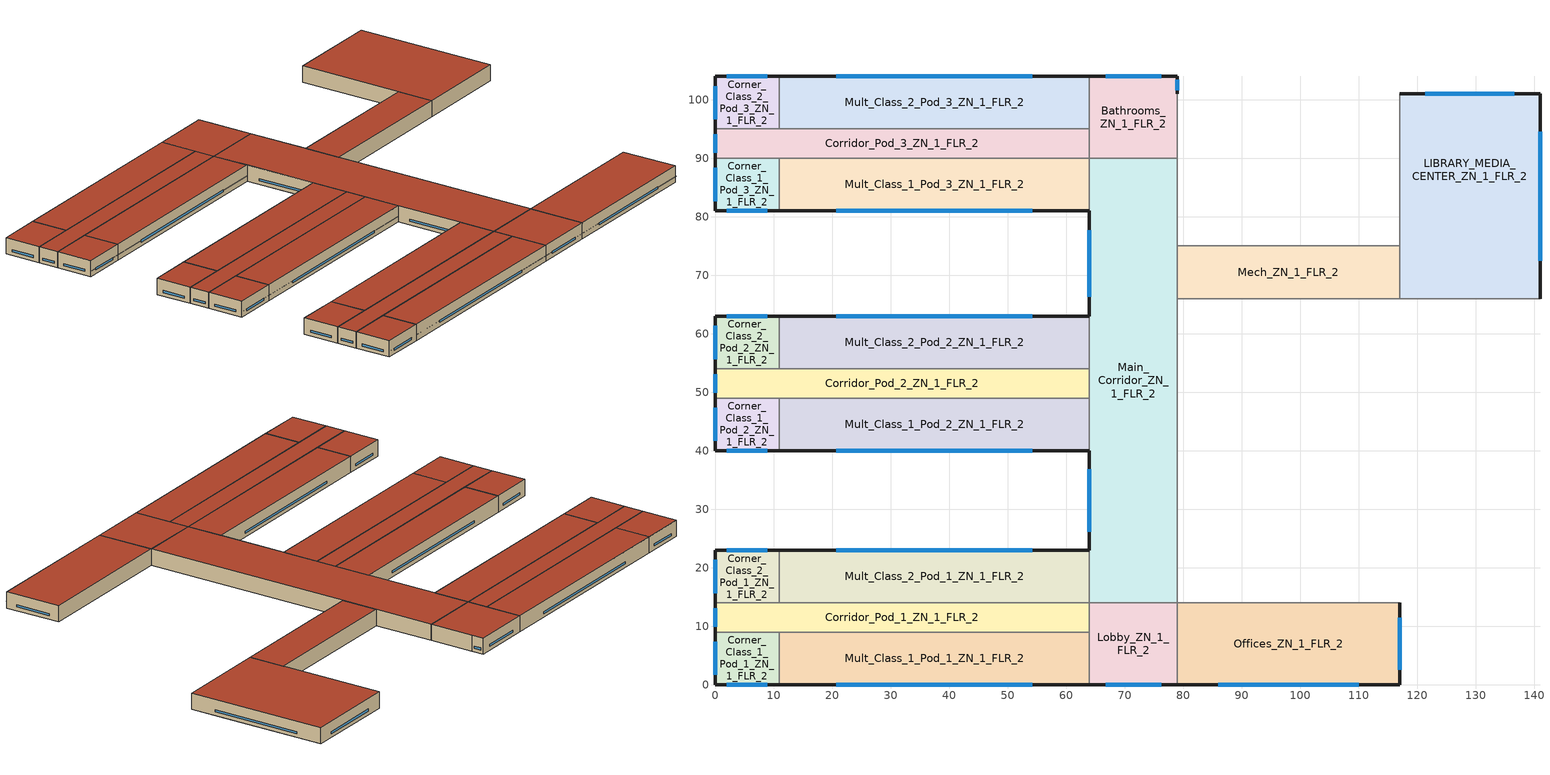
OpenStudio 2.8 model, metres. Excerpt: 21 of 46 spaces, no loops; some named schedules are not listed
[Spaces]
Bathrooms_ZN_1_FLR_2
 floor to Bathrooms_ZN_1_FLR_1: 79,104 79,90 64,90 64,104 z4
 wall outside (BTAP-Ext-Wall-Mass:U-0.183-:{ "cond"=>0.06} adj ext wall insulation): 79,101 79,104 64,104 z4:8
 wall to Auditorium_ZN_1_FLR_1: 79,90 79,101 z4:8
 wall to Mult_Class_2_Pod_3_ZN_1_FLR_2: 64,104 64,95 z4:8
 wall to Corridor_Pod_3_ZN_1_FLR_2: 64,95 64,90 z4:8
 wall to Main_Corridor_ZN_1_FLR_2: 64,90 79,90 z4:8
 window (BTAP-Ext-DaylightDiffuser:U=0.140 SHGC=0.600-:{ "cond"=>0.7}): 79,101.57 79,103.43 z4.91:5.43; 76.23,104 66.77,104 z4.91:5.42
 roof outside (BTAP-Ext-Roof-Metal:U-0.12099999999999998-:{ "cond"=>0.057} adj roof insulation): 79,90 79,104 64,104 64,90 z8
Corner_Class_2_Pod_3_ZN_1_FLR_2
 floor to Corner_Class_2_Pod_3_ZN_1_FLR_1: 11,104 11,95 0,95 0,104 z4
 wall outside (BTAP-Ext-Wall-Mass:U-0.183-:{ "cond"=>0.06} adj ext wall insulation): 11,104 0,104 0,95 z4:8
 wall to Corridor_Pod_3_ZN_1_FLR_2: 0,95 11,95 z4:8
 wall to Mult_Class_2_Pod_3_ZN_1_FLR_2: 11,95 11,104 z4:8
 window (BTAP-Ext-DaylightDiffuser:U=0.140 SHGC=0.600-:{ "cond"=>0.7}): 8.96,104 2.04,104 / 0,102.33 0,96.67 z4.91:5.42
 roof outside (BTAP-Ext-Roof-Metal:U-0.12099999999999998-:{ "cond"=>0.057} adj roof insulation): 11,95 11,104 0,104 0,95 z8
Corridor_Pod_1_ZN_1_FLR_2
 floor to Corridor_Pod_1_ZN_1_FLR_1: 64,14 64,9 0,9 0,14 z4
 wall outside (BTAP-Ext-Wall-Mass:U-0.183-:{ "cond"=>0.06} adj ext wall insulation): 0,14 0,9 z4:8
 wall to Corner_Class_1_Pod_1_ZN_1_FLR_2: 0,9 11,9 z4:8
 wall to Mult_Class_1_Pod_1_ZN_1_FLR_2: 11,9 64,9 z4:8
 wall to Corner_Class_2_Pod_1_ZN_1_FLR_2: 11,14 0,14 z4:8
 wall to Lobby_ZN_1_FLR_2: 64,9 64,14 z4:8
 wall to Mult_Class_2_Pod_1_ZN_1_FLR_2: 64,14 11,14 z4:8
 window (BTAP-Ext-DaylightDiffuser:U=0.140 SHGC=0.600-:{ "cond"=>0.7}): 0,13.07 0,9.93 z4.91:5.42
 roof outside (BTAP-Ext-Roof-Metal:U-0.12099999999999998-:{ "cond"=>0.057} adj roof insulation): 64,9 64,14 0,14 0,9 z8
Corner_Class_1_Pod_3_ZN_1_FLR_2
 floor to Corner_Class_1_Pod_3_ZN_1_FLR_1: 11,90 11,81 0,81 0,90 z4
 wall outside (BTAP-Ext-Wall-Mass:U-0.183-:{ "cond"=>0.06} adj ext wall insulation): 0,90 0,81 11,81 z4:8
 wall to Mult_Class_1_Pod_3_ZN_1_FLR_2: 11,81 11,90 z4:8
 wall to Corridor_Pod_3_ZN_1_FLR_2: 11,90 0,90 z4:8
 window (BTAP-Ext-DaylightDiffuser:U=0.140 SHGC=0.600-:{ "cond"=>0.7}): 2.04,81 8.96,81 / 0,88.33 0,82.67 z4.91:5.42
 roof outside (BTAP-Ext-Roof-Metal:U-0.12099999999999998-:{ "cond"=>0.057} adj roof insulation): 11,81 11,90 0,90 0,81 z8
Corner_Class_2_Pod_1_ZN_1_FLR_2
 floor to Corner_Class_2_Pod_1_ZN_1_FLR_1: 11,23 11,14 0,14 0,23 z4
 wall outside (BTAP-Ext-Wall-Mass:U-0.183-:{ "cond"=>0.06} adj ext wall insulation): 11,23 0,23 0,14 z4:8
 wall to Mult_Class_2_Pod_1_ZN_1_FLR_2: 11,14 11,23 z4:8
 window (BTAP-Ext-DaylightDiffuser:U=0.140 SHGC=0.600-:{ "cond"=>0.7}): 8.96,23 2.04,23 / 0,21.33 0,15.67 z4.91:5.42
 roof outside (BTAP-Ext-Roof-Metal:U-0.12099999999999998-:{ "cond"=>0.057} adj roof insulation): 11,14 11,23 0,23 0,14 z8
Offices_ZN_1_FLR_2
 floor to Offices_ZN_1_FLR_1: 117,14 117,0 79,0 79,14 z4
 wall outside (BTAP-Ext-Wall-Mass:U-0.183-:{ "cond"=>0.06} adj ext wall insulation): 79,0 117,0 117,14 z4:8
 wall to Lobby_ZN_1_FLR_2: 79,14 79,0 z4:8
 wall to Gym_ZN_1_FLR_1: 117,14 79,14 z4:8
 window (BTAP-Ext-DaylightDiffuser:U=0.140 SHGC=0.600-:{ "cond"=>0.7}): 86,0 110,0 / 117,2.59 117,11.41 z4.91:5.42
 roof outside (BTAP-Ext-Roof-Metal:U-0.12099999999999998-:{ "cond"=>0.057} adj roof insulation): 117,0 117,14 79,14 79,0 z8
Mult_Class_2_Pod_2_ZN_1_FLR_2
 floor to Mult_Class_2_Pod_2_ZN_1_FLR_1: 64,63 64,54 11,54 11,63 z4
 wall outside (BTAP-Ext-Wall-Mass:U-0.183-:{ "cond"=>0.06} adj ext wall insulation): 64,63 11,63 z4:8
 wall to Corridor_Pod_2_ZN_1_FLR_2: 11,54 64,54 z4:8
 wall to Main_Corridor_ZN_1_FLR_2: 64,54 64,63 z4:8
 wall to Corner_Class_2_Pod_2_ZN_1_FLR_2: 11,63 11,54 z4:8
 window (BTAP-Ext-DaylightDiffuser:U=0.140 SHGC=0.600-:{ "cond"=>0.7}): 54.24,63 20.76,63 z4.91:5.42
 roof outside (BTAP-Ext-Roof-Metal:U-0.12099999999999998-:{ "cond"=>0.057} adj roof insulation): 64,54 64,63 11,63 11,54 z8
Mech_ZN_1_FLR_2
 floor to Mech_ZN_1_FLR_1: 117,75 117,66 79,66 79,75 z4
 wall to Gym_ZN_1_FLR_1: 79,66 117,66 z4:8
 wall to Main_Corridor_ZN_1_FLR_2: 79,75 79,66 z4:8
 wall to Auditorium_ZN_1_FLR_1: 117,75 79,75 z4:8
 wall to LIBRARY_MEDIA_CENTER_ZN_1_FLR_2: 117,66 117,75 z4:8
 roof outside (BTAP-Ext-Roof-Metal:U-0.12099999999999998-:{ "cond"=>0.057} adj roof insulation): 117,66 117,75 79,75 79,66 z8
Corner_Class_1_Pod_1_ZN_1_FLR_2
 floor to Corner_Class_1_Pod_1_ZN_1_FLR_1: 11,9 11,0 0,0 0,9 z4
 wall outside (BTAP-Ext-Wall-Mass:U-0.183-:{ "cond"=>0.06} adj ext wall insulation): 0,9 0,0 11,0 z4:8
 wall to Mult_Class_1_Pod_1_ZN_1_FLR_2: 11,0 11,9 z4:8
 window (BTAP-Ext-DaylightDiffuser:U=0.140 SHGC=0.600-:{ "cond"=>0.7}): 2.04,0 8.96,0 / 0,7.33 0,1.67 z4.91:5.42
 roof outside (BTAP-Ext-Roof-Metal:U-0.12099999999999998-:{ "cond"=>0.057} adj roof insulation): 11,0 11,9 0,9 0,0 z8
LIBRARY_MEDIA_CENTER_ZN_1_FLR_2
 floor to Kitchen_ZN_1_FLR_1: 141,75 141,66 117,66 117,75 z4
 floor to Cafeteria_ZN_1_FLR_1: 141,101 141,75 117,75 117,101 z4
 wall outside (BTAP-Ext-Wall-Mass:U-0.183-:{ "cond"=>0.06} adj ext wall insulation): 141,66 141,101 117,101 z4:8
 wall to Auditorium_ZN_1_FLR_1: 117,101 117,75 z4:8
 wall to Aux_Gym_ZN_1_FLR_1: 117,66 141,66 z4:8
 window (BTAP-Ext-DaylightDiffuser:U=0.140 SHGC=0.600-:{ "cond"=>0.7}): 141,72.45 141,94.55 / 136.57,101 121.43,101 z4.91:5.42
 roof outside (BTAP-Ext-Roof-Metal:U-0.12099999999999998-:{ "cond"=>0.057} adj roof insulation): 141,66 141,101 117,101 117,66 z8
Corridor_Pod_3_ZN_1_FLR_2
 floor to Corridor_Pod_3_ZN_1_FLR_1: 64,95 64,90 0,90 0,95 z4
 wall outside (BTAP-Ext-Wall-Mass:U-0.183-:{ "cond"=>0.06} adj ext wall insulation): 0,95 0,90 z4:8
 wall to Mult_Class_2_Pod_3_ZN_1_FLR_2: 64,95 11,95 z4:8
 wall to Mult_Class_1_Pod_3_ZN_1_FLR_2: 11,90 64,90 z4:8
 window (BTAP-Ext-DaylightDiffuser:U=0.140 SHGC=0.600-:{ "cond"=>0.7}): 0,94.07 0,90.93 z4.91:5.42
 roof outside (BTAP-Ext-Roof-Metal:U-0.12099999999999998-:{ "cond"=>0.057} adj roof insulation): 64,90 64,95 0,95 0,90 z8
Corner_Class_1_Pod_2_ZN_1_FLR_2
 floor to Corner_Class_1_Pod_2_ZN_1_FLR_1: 11,49 11,40 0,40 0,49 z4
 wall outside (BTAP-Ext-Wall-Mass:U-0.183-:{ "cond"=>0.06} adj ext wall insulation): 0,49 0,40 11,40 z4:8
 wall to Corridor_Pod_2_ZN_1_FLR_2: 11,49 0,49 z4:8
 wall to Mult_Class_1_Pod_2_ZN_1_FLR_2: 11,40 11,49 z4:8
 window (BTAP-Ext-DaylightDiffuser:U=0.140 SHGC=0.600-:{ "cond"=>0.7}): 2.04,40 8.96,40 / 0,47.33 0,41.67 z4.91:5.42
 roof outside (BTAP-Ext-Roof-Metal:U-0.12099999999999998-:{ "cond"=>0.057} adj roof insulation): 11,40 11,49 0,49 0,40 z8
Corridor_Pod_2_ZN_1_FLR_2
 floor to Corridor_Pod_2_ZN_1_FLR_1: 64,54 64,49 0,49 0,54 z4
 wall outside (BTAP-Ext-Wall-Mass:U-0.183-:{ "cond"=>0.06} adj ext wall insulation): 0,54 0,49 z4:8
 wall to Mult_Class_1_Pod_2_ZN_1_FLR_2: 11,49 64,49 z4:8
 wall to Main_Corridor_ZN_1_FLR_2: 64,49 64,54 z4:8
 wall to Corner_Class_2_Pod_2_ZN_1_FLR_2: 11,54 0,54 z4:8
 window (BTAP-Ext-DaylightDiffuser:U=0.140 SHGC=0.600-:{ "cond"=>0.7}): 0,53.07 0,49.93 z4.91:5.42
 roof outside (BTAP-Ext-Roof-Metal:U-0.12099999999999998-:{ "cond"=>0.057} adj roof insulation): 64,49 64,54 0,54 0,49 z8
Main_Corridor_ZN_1_FLR_2
 floor to Main_Corridor_ZN_1_FLR_1: 79,90 79,14 64,14 64,90 z4
 wall outside (BTAP-Ext-Wall-Mass:U-0.183-:{ "cond"=>0.06} adj ext wall insulation): 64,81 64,63 / 64,40 64,23 z4:8
 wall to Gym_ZN_1_FLR_1: 79,14 79,66 z4:8
 wall to Mult_Class_1_Pod_2_ZN_1_FLR_2: 64,49 64,40 z4:8
 wall to Auditorium_ZN_1_FLR_1: 79,75 79,90 z4:8
 wall to Mult_Class_2_Pod_1_ZN_1_FLR_2: 64,23 64,14 z4:8
 wall to Mult_Class_1_Pod_3_ZN_1_FLR_2: 64,90 64,81 z4:8
 wall to Lobby_ZN_1_FLR_2: 64,14 79,14 z4:8
 window (BTAP-Ext-DaylightDiffuser:U=0.140 SHGC=0.600-:{ "cond"=>0.7}): 64,36.86 64,26.14 / 64,77.68 64,66.32 z4.91:5.42
 roof outside (BTAP-Ext-Roof-Metal:U-0.12099999999999998-:{ "cond"=>0.057} adj roof insulation): 79,14 79,90 64,90 64,14 z8
Mult_Class_2_Pod_1_ZN_1_FLR_2
 floor to Mult_Class_2_Pod_1_ZN_1_FLR_1: 64,23 64,14 11,14 11,23 z4
 wall outside (BTAP-Ext-Wall-Mass:U-0.183-:{ "cond"=>0.06} adj ext wall insulation): 64,23 11,23 z4:8
 window (BTAP-Ext-DaylightDiffuser:U=0.140 SHGC=0.600-:{ "cond"=>0.7}): 54.24,23 20.76,23 z4.91:5.42
 roof outside (BTAP-Ext-Roof-Metal:U-0.12099999999999998-:{ "cond"=>0.057} adj roof insulation): 64,14 64,23 11,23 11,14 z8
Mult_Class_1_Pod_1_ZN_1_FLR_2
 floor to Mult_Class_1_Pod_1_ZN_1_FLR_1: 64,9 64,0 11,0 11,9 z4
 wall outside (BTAP-Ext-Wall-Mass:U-0.183-:{ "cond"=>0.06} adj ext wall insulation): 11,0 64,0 z4:8
 wall to Lobby_ZN_1_FLR_2: 64,0 64,9 z4:8
 window (BTAP-Ext-DaylightDiffuser:U=0.140 SHGC=0.600-:{ "cond"=>0.7}): 20.76,0 54.24,0 z4.91:5.42
 roof outside (BTAP-Ext-Roof-Metal:U-0.12099999999999998-:{ "cond"=>0.057} adj roof insulation): 64,0 64,9 11,9 11,0 z8
Mult_Class_1_Pod_2_ZN_1_FLR_2
 floor to Mult_Class_1_Pod_2_ZN_1_FLR_1: 64,49 64,40 11,40 11,49 z4
 wall outside (BTAP-Ext-Wall-Mass:U-0.183-:{ "cond"=>0.06} adj ext wall insulation): 11,40 64,40 z4:8
 window (BTAP-Ext-DaylightDiffuser:U=0.140 SHGC=0.600-:{ "cond"=>0.7}): 20.76,40 54.24,40 z4.91:5.42
 roof outside (BTAP-Ext-Roof-Metal:U-0.12099999999999998-:{ "cond"=>0.057} adj roof insulation): 64,40 64,49 11,49 11,40 z8
Mult_Class_1_Pod_3_ZN_1_FLR_2
 floor to Mult_Class_1_Pod_3_ZN_1_FLR_1: 64,90 64,81 11,81 11,90 z4
 wall outside (BTAP-Ext-Wall-Mass:U-0.183-:{ "cond"=>0.06} adj ext wall insulation): 11,81 64,81 z4:8
 window (BTAP-Ext-DaylightDiffuser:U=0.140 SHGC=0.600-:{ "cond"=>0.7}): 20.76,81 54.24,81 z4.91:5.42
 roof outside (BTAP-Ext-Roof-Metal:U-0.12099999999999998-:{ "cond"=>0.057} adj roof insulation): 64,81 64,90 11,90 11,81 z8
Corner_Class_2_Pod_2_ZN_1_FLR_2
 floor to Corner_Class_2_Pod_2_ZN_1_FLR_1: 11,63 11,54 0,54 0,63 z4
 wall outside (BTAP-Ext-Wall-Mass:U-0.183-:{ "cond"=>0.06} adj ext wall insulation): 11,63 0,63 0,54 z4:8
 window (BTAP-Ext-DaylightDiffuser:U=0.140 SHGC=0.600-:{ "cond"=>0.7}): 8.96,63 2.04,63 / 0,61.33 0,55.67 z4.91:5.42
 roof outside (BTAP-Ext-Roof-Metal:U-0.12099999999999998-:{ "cond"=>0.057} adj roof insulation): 11,54 11,63 0,63 0,54 z8
Mult_Class_2_Pod_3_ZN_1_FLR_2
 floor to Mult_Class_2_Pod_3_ZN_1_FLR_1: 64,104 64,95 11,95 11,104 z4
 wall outside (BTAP-Ext-Wall-Mass:U-0.183-:{ "cond"=>0.06} adj ext wall insulation): 64,104 11,104 z4:8
 window (BTAP-Ext-DaylightDiffuser:U=0.140 SHGC=0.600-:{ "cond"=>0.7}): 54.24,104 20.76,104 z4.91:5.42
 roof outside (BTAP-Ext-Roof-Metal:U-0.12099999999999998-:{ "cond"=>0.057} adj roof insulation): 64,95 64,104 11,104 11,95 z8
Lobby_ZN_1_FLR_2
 floor to Lobby_ZN_1_FLR_1: 79,14 79,0 64,0 64,14 z4
 wall outside (BTAP-Ext-Wall-Mass:U-0.183-:{ "cond"=>0.06} adj ext wall insulation): 64,0 79,0 z4:8
 window (BTAP-Ext-DaylightDiffuser:U=0.140 SHGC=0.600-:{ "cond"=>0.7}): 66.77,0 76.23,0 z4.91:5.42
 roof outside (BTAP-Ext-Roof-Metal:U-0.12099999999999998-:{ "cond"=>0.057} adj roof insulation): 79,0 79,14 64,14 64,0 z8
shading: 63.97,81 11.03,81 11.03,80.72 63.97,80.72 z5.56; 63.97,40 11.03,40 11.03,39.72 63.97,39.72 z5.56; 63.97,0 11.03,0 11.03,-0.28 63.97,-0.28 z5.56; 78.97,0 64.03,0 64.03,-0.28 78.97,-0.28 z5.56; 10.97,0 0.03,0 0.03,-0.28 10.97,-0.28 z5.57; 10.97,40 0.03,40 0.03,39.72 10.97,39.72 z5.57; 10.97,81 0.03,81 0.03,80.72 10.97,80.72 z5.57; 116.97,0 79.03,0 79.03,-0.28 116.97,-0.28 z5.56
[Site]
Yellowknife AP: Latitude {deg}=62.463; Longitude {deg}=-114.44; Time Zone {hr}=-7; Elevation {m}=205.7; Terrain=City
[Building]
SecondarySchool-CAN_NT_Yellowknife.AP.719360_CWEC2016.epw created: 2019-08-08 03:10:36 +0000: North Axis {deg}=0; Default Construction Set=BTAP-Mass at hdd = 8170.0 adj ext wall insulation adj roof insulation; Standards Number of Stories=2; Standards Number of Above Ground Stories=2; Standards Building Type=NECB2017_SecondarySchool
[ClimateZones]
Climate Zone Institution Name 1=ASHRAE; Climate Zone Document Name 1=ANSI/ASHRAE Standard 169; Climate Zone Document Year 1=2006; Climate Zone Institution Name 2=CEC; Climate Zone Document Name 2=California Climate Zone Descriptions; Climate Zone Document Year 2=1995
[Site:WaterMainsTemperature]
Calculation Method=Correlation; Annual Average Outdoor Air Temperature {C}=-3.45833; Maximum Difference In Monthly Average Outdoor Air Temperatures {deltaC}=42.9
[Site:GroundTemperature:BuildingSurface]
19.527, 19.502, 19.536, 19.598, 20.002, 21.64, 22.225, 22.375, 21.449, 20.121, 19.802, 19.633
[SizingPeriod:DesignDay] Barometric Pressure {Pa}=98878; Sky Clearness=0; Rain Indicator=0; Snow Indicator=0; Day of Month=21; Daylight Saving Time Indicator=0; Humidity Indicating Type=Wetbulb; Dry-Bulb Temperature Range Modifier Type=DefaultMultipliers
Name | Maximum Dry-Bulb Temperature {C} | Daily Dry-Bulb Temperature Range {deltaC} | Humidity Indicating Conditions at Maximum Dry-Bulb | Wind Speed {m/s} | Wind Direction {deg} | Month | Day Type | Solar Model Indicator | ASHRAE Taub | ASHRAE Taud
Yellowknife AP Ann Clg .4% Condns DB=>MWB | 25.4 | 7.9 | 16 | 4 | 150 | 7 | SummerDesignDay | ASHRAETau | 0.369 | 2.418
Yellowknife AP Ann Htg 99.6% Condns DB | -40.5 | 0 | -40.5 | 1.7 | 310 | 1 | WinterDesignDay | ASHRAEClearSky
[Material:NoMass] Roughness=Smooth; Thermal Absorptance=0.9; Solar Absorptance=0.7
Name | Thermal Resistance {m2-K/W} | Visible Absorptance
Typical Carpet Pad | 0.21648 | 0.8
Typical Insulation 1 | 6.78179 | 0.7
Typical Insulation 2 | 5.19354 | 0.7
Typical Insulation 3 | 8.26445 | 0.7
Typical Carpet Pad 2 | 2.57255 | 0.8
Typical Carpet Pad 3 | 4.69593 | 0.8
Typical Insulation 4 | 0.714268 | 0.7
Typical Insulation 5 | 0.714286 | 0.7
Typical Insulation 6 R-93.1_R-value 50.0 (ft^2*h*R/Btu) | 8.80551 | 0.7
Typical Insulation 6 R-99.97_R-value 60.0 (ft^2*h*R/Btu) | 10.5666 | 0.7
[Material]
Name | Roughness | Thickness {m} | Conductivity {W/m-K} | Density {kg/m3} | Specific Heat {J/kg-K} | Thermal Absorptance | Solar Absorptance | Visible Absorptance
100mm Normalweight concrete floor | MediumSmooth | 0.1016 | 2.31 | 2322 | 832
G01 13mm gypsum board | Smooth | 0.0127 | 0.16 | 800 | 1090 | 0.9 | 0.7 | 0.5
G05 25mm wood | MediumSmooth | 0.0254 | 0.15 | 608 | 1630 | 0.9 | 0.5 | 0.5
4 in. Normalweight Concrete Floor | MediumRough | 0.1016 | 2.31 | 2322 | 832 | 0.9 | 0.7 | 0.7
1IN Stucco; 1IN Stucco 1 | Smooth | 0.0253 | 0.6918 | 1858 | 837 | 0.9 | 0.7 | 0.92
8IN CONCRETE HW RefBldg; 8IN CONCRETE HW RefBldg 1 | Rough | 0.2032 | 1.311 | 2240 | 836.8 | 0.9 | 0.7 | 0.7
1/2IN Gypsum; 1/2IN Gypsum 1 | Smooth | 0.0127 | 0.16 | 784.9 | 830 | 0.9 | 0.4 | 0.4
Metal Roof Surface; F08 Metal surface; Metal Roof Surface 1 | Smooth | 0.0008 | 45.28 | 7824 | 500 | 0.9 | 0.7 | 0.7
6 in. Normalweight Concrete Floor | MediumRough | 0.1524 | 2.31 | 2322 | 832 | 0.9 | 0.7 | 0.7
[Construction]
BTAP-Int-Floor: 100mm Normalweight concrete floor, Typical Carpet Pad
BTAP-Int-Wall: G01 13mm gypsum board, G01 13mm gypsum board
BTAP-Int-Ceiling: Typical Carpet Pad, 100mm Normalweight concrete floor
BTAP-Ext-DaylightDiffuser: SimpleGlazing
BTAP-Int-Door: G05 25mm wood
BTAP-Ext-Floor-Mass:U-0.142: Typical Insulation 1, 4 in. Normalweight Concrete Floor, Typical Carpet Pad
BTAP-Ext-Wall-Mass:U-0.183: 1IN Stucco, 8IN CONCRETE HW RefBldg, Typical Insulation 2, 1/2IN Gypsum
BTAP-Ext-Roof-Metal:U-0.12099999999999998: Metal Roof Surface, Typical Insulation 3
BTAP-Grnd-Floor-Mass:U-0.379: 6 in. Normalweight Concrete Floor, Typical Carpet Pad 2
BTAP-Grnd-Roof-Mass:U-0.21: 6 in. Normalweight Concrete Floor, Typical Carpet Pad 3
BTAP-Ext-Door:U-1.4: F08 Metal surface, Typical Insulation 4
BTAP-Ext-OverHeadDoor:U-1.4: Typical Insulation 5
BTAP-Ext-DaylightDiffuser:U=0.140 SHGC=0.600: SimpleGlazing:U=0.140 SHGC=0.600
BTAP-Ext-DaylightDiffuser:U=0.140 SHGC=0.600-:{ "cond"=>0.7}: SimpleGlazing:U=0.140 SHGC=0.600 1 U-0.12
BTAP-Ext-Wall-Mass:U-0.183-:{ "cond"=>0.06} adj ext wall insulation: 1IN Stucco 1, 8IN CONCRETE HW RefBldg 1, Typical Insulation 6 R-93.1_R-value 50.0 (ft^2*h*R/Btu), 1/2IN Gypsum 1
BTAP-Ext-Roof-Metal:U-0.12099999999999998-:{ "cond"=>0.057} adj roof insulation: Metal Roof Surface 1, Typical Insulation 6 R-99.97_R-value 60.0 (ft^2*h*R/Btu)
[DefaultConstructionSet] Default Interior Surface Constructions=Default Surface Constructions 2; Default Ground Contact Surface Constructions=BTAP-Mass at hdd = 8170.0 1; Default Exterior SubSurface Constructions=BTAP-Mass at hdd = 8170.0; Default Interior SubSurface Constructions=Default Sub Surface Constructions 2; Interior Partition Construction=BTAP-Int-Door
Name | Default Exterior Surface Constructions
BTAP-Mass at hdd = 8170.0 | BTAP-Mass at hdd = 8170.0
BTAP-Mass at hdd = 8170.0 adj ext wall insulation adj roof insulation | BTAP-Mass at hdd = 8170.0 adj ext wall insulation adj roof insulation
[DefaultSurfaceConstructions]
Name | Floor Construction | Wall Construction | Roof Ceiling Construction
Default Surface Constructions 2 | BTAP-Int-Floor | BTAP-Int-Wall | BTAP-Int-Ceiling
BTAP-Mass at hdd = 8170.0; BTAP-Mass at hdd = 8170.0 adj ext wall insulation adj roof insulation | BTAP-Ext-Floor-Mass:U-0.142 | BTAP-Ext-Wall-Mass:U-0.183 | BTAP-Ext-Roof-Metal:U-0.12099999999999998
BTAP-Mass at hdd = 8170.0 1 | BTAP-Grnd-Floor-Mass:U-0.379 | BTAP-Grnd-Roof-Mass:U-0.21 | BTAP-Grnd-Roof-Mass:U-0.21
[DefaultSubSurfaceConstructions]
Name | Fixed Window Construction | Operable Window Construction | Door Construction | Glass Door Construction | Overhead Door Construction | Skylight Construction | Tubular Daylight Dome Construction | Tubular Daylight Diffuser Construction
Default Sub Surface Constructions 2 | BTAP-Ext-DaylightDiffuser | BTAP-Ext-DaylightDiffuser | BTAP-Int-Door
BTAP-Mass at hdd = 8170.0 | BTAP-Ext-DaylightDiffuser:U=0.140 SHGC=0.600 | BTAP-Ext-DaylightDiffuser:U=0.140 SHGC=0.600 | BTAP-Ext-Door:U-1.4 | BTAP-Ext-DaylightDiffuser:U=0.140 SHGC=0.600 | BTAP-Ext-OverHeadDoor:U-1.4 | BTAP-Ext-DaylightDiffuser:U=0.140 SHGC=0.600 | BTAP-Ext-DaylightDiffuser:U=0.140 SHGC=0.600 | BTAP-Ext-DaylightDiffuser:U=0.140 SHGC=0.600
[WindowMaterial:SimpleGlazingSystem] Solar Heat Gain Coefficient=0.6; Visible Transmittance=0.21
Name | U-Factor {W/m2-K}
SimpleGlazing | 2.2
SimpleGlazing:U=0.140 SHGC=0.600 | 1.4
SimpleGlazing:U=0.140 SHGC=0.600 1 U-0.12 | 0.7
[Space] Building Story=Building Story 2; Part of Total Floor Area=Yes
Name | Space Type | Thermal Zone
Bathrooms_ZN_1_FLR_2 | Space Function Washroom - other-sch-D | WET_ST=Washroom - other-sch-D_FL=Building Story 2_SCHD
Corner_Class_2_Pod_3_ZN_1_FLR_2; Corner_Class_2_Pod_1_ZN_1_FLR_2; Corner_Class_2_Pod_2_ZN_1_FLR_2 | Space Function Classroom/Lecture hall/Training room other | ALL_ST=Classroom/Lecture hall/Training room other_FL=Building Story 2_SCH=D
Corridor_Pod_1_ZN_1_FLR_2; Corridor_Pod_2_ZN_1_FLR_2; Corridor_Pod_3_ZN_1_FLR_2 | Space Function Corridor/Transition area other-sch-D | WILD_ST=Corridor/Transition area other-sch-D_FL=Building Story 2_SCH=D 1
LIBRARY_MEDIA_CENTER_ZN_1_FLR_2 | Space Function Library reading area | ALL_ST=Library reading area_FL=Building Story 2_SCH=C
Mult_Class_1_Pod_3_ZN_1_FLR_2; Mult_Class_1_Pod_1_ZN_1_FLR_2; Mult_Class_1_Pod_2_ZN_1_FLR_2 | Space Function Classroom/Lecture hall/Training room other | ALL_ST=Classroom/Lecture hall/Training room other_FL=Building Story 2_SCH=D 1
Corner_Class_1_Pod_3_ZN_1_FLR_2; Corner_Class_1_Pod_1_ZN_1_FLR_2; Corner_Class_1_Pod_2_ZN_1_FLR_2 | Space Function Classroom/Lecture hall/Training room other | ALL_ST=Classroom/Lecture hall/Training room other_FL=Building Story 2_SCH=D 3
Offices_ZN_1_FLR_2 | Space Function Office enclosed <= 25 m2 | ALL_ST=Office enclosed <= 25 m2_FL=Building Story 2_SCH=A
Mult_Class_2_Pod_3_ZN_1_FLR_2; Mult_Class_2_Pod_2_ZN_1_FLR_2; Mult_Class_2_Pod_1_ZN_1_FLR_2 | Space Function Classroom/Lecture hall/Training room other | ALL_ST=Classroom/Lecture hall/Training room other_FL=Building Story 2_SCH=D 2
Mech_ZN_1_FLR_2 | Space Function Electrical/Mechanical room-sch-D | WILD_ST=Electrical/Mechanical room-sch-D_FL=Building Story 2_SCH=D
Main_Corridor_ZN_1_FLR_2 | Space Function Corridor/Transition area other-sch-D | WILD_ST=Corridor/Transition area other-sch-D_FL=Building Story 2_SCH=D
Lobby_ZN_1_FLR_2 | Space Function Lobby - other | ALL_ST=Lobby - other_FL=Building Story 2_SCH=C
[BuildingStory]
Building Story 2: Nominal Z Coordinate {m}=4
[SpaceType] Standards Building Type=Space Function
Name | Default Schedule Set | Design Specification Outdoor Air Object | Standards Space Type
Space Function Washroom - other-sch-D | Space Function Washroom - other-sch-D Schedule Set | Space Function Washroom - other-sch-D Ventilation | Washroom - other-sch-D
Space Function Classroom/Lecture hall/Training room other | Space Function Classroom/Lecture hall/Training room other Schedule Set | Space Function Classroom/Lecture hall/Training room other Ventilation | Classroom/Lecture hall/Training room other
Space Function Corridor/Transition area other-sch-D | Space Function Corridor/Transition area other-sch-D Schedule Set | Space Function Corridor/Transition area other-sch-D Ventilation | Corridor/Transition area other-sch-D
Space Function Library reading area | Space Function Library reading area Schedule Set | Space Function Library reading area Ventilation | Library reading area
Space Function Lobby - other | Space Function Lobby - other Schedule Set | Space Function Lobby - other Ventilation | Lobby - other
Space Function Electrical/Mechanical room-sch-D | Space Function Electrical/Mechanical room-sch-D Schedule Set | Space Function Electrical/Mechanical room-sch-D Ventilation | Electrical/Mechanical room-sch-D
Space Function Office enclosed <= 25 m2 | Space Function Office enclosed <= 25 m2 Schedule Set | Space Function Office enclosed <= 25 m2 Ventilation | Office enclosed <= 25 m2
[People:Definition] Number of People Calculation Method=People/Area; Fraction Radiant=0.3
Name | People per Space Floor Area {person/m2}
Space Function Classroom/Lecture hall/Training room other People Definition | 0.133382
Space Function Corridor/Transition area other-sch-D People Definition | 0.0100036
Space Function Electrical/Mechanical room-sch-D People Definition | 0.00500182
Space Function Library reading area People Definition; Space Function Office enclosed <= 25 m2 People Definition | 0.0500182
Space Function Lobby - other People Definition | 0.100036
Space Function Washroom - other-sch-D People Definition | 0.0333454
[People] Work Efficiency Schedule=Work Efficiency Schedule; Clothing Insulation Schedule=Clothing Schedule; Air Velocity Schedule=Air Velocity Schedule; Multiplier=1
Name | People Definition | Space or SpaceType
Space Function Classroom/Lecture hall/Training room other People | Space Function Classroom/Lecture hall/Training room other People Definition | Space Function Classroom/Lecture hall/Training room other
Space Function Corridor/Transition area other-sch-D People | Space Function Corridor/Transition area other-sch-D People Definition | Space Function Corridor/Transition area other-sch-D
Space Function Electrical/Mechanical room-sch-D People | Space Function Electrical/Mechanical room-sch-D People Definition | Space Function Electrical/Mechanical room-sch-D
Space Function Library reading area People | Space Function Library reading area People Definition | Space Function Library reading area
Space Function Lobby - other People | Space Function Lobby - other People Definition | Space Function Lobby - other
Space Function Office enclosed <= 25 m2 People | Space Function Office enclosed <= 25 m2 People Definition | Space Function Office enclosed <= 25 m2
Space Function Washroom - other-sch-D People | Space Function Washroom - other-sch-D People Definition | Space Function Washroom - other-sch-D
[Lights:Definition] Design Level Calculation Method=Watts/Area; Fraction Radiant=0.5; Fraction Visible=0.2
Name | Watts per Space Floor Area {W/m2}
Space Function Washroom - other-sch-D Lights Definition-new - 85.0 percent reduction | 2.04
Space Function Classroom/Lecture hall/Training room other Lights Definition-new - 85.0 percent reduction | 2.28
Space Function Corridor/Transition area other-sch-D Lights Definition-new - 85.0 percent reduction | 1.32
Space Function Electrical/Mechanical room-sch-D Lights Definition - 85.0 percent reduction | 1.38
Space Function Office enclosed <= 25 m2 Lights Definition-new - 85.0 percent reduction | 2.4
Space Function Library reading area Lights Definition-new - 85.0 percent reduction | 3.09
Space Function Lobby - other Lights Definition-new - 85.0 percent reduction | 2.7
[Lights] Fraction Replaceable=1
Name | Lights Definition | Space or SpaceType
Space Function Classroom/Lecture hall/Training room other Lights 85.0 percent reduction | Space Function Classroom/Lecture hall/Training room other Lights Definition-new - 85.0 percent reduction | Space Function Classroom/Lecture hall/Training room other
Space Function Corridor/Transition area other-sch-D Lights 85.0 percent reduction | Space Function Corridor/Transition area other-sch-D Lights Definition-new - 85.0 percent reduction | Space Function Corridor/Transition area other-sch-D
Space Function Electrical/Mechanical room-sch-D Lights 85.0 percent reduction | Space Function Electrical/Mechanical room-sch-D Lights Definition - 85.0 percent reduction | Space Function Electrical/Mechanical room-sch-D
Space Function Library reading area Lights 85.0 percent reduction | Space Function Library reading area Lights Definition-new - 85.0 percent reduction | Space Function Library reading area
Space Function Lobby - other Lights 85.0 percent reduction | Space Function Lobby - other Lights Definition-new - 85.0 percent reduction | Space Function Lobby - other
Space Function Office enclosed <= 25 m2 Lights 85.0 percent reduction | Space Function Office enclosed <= 25 m2 Lights Definition-new - 85.0 percent reduction | Space Function Office enclosed <= 25 m2
Space Function Washroom - other-sch-D Lights 85.0 percent reduction | Space Function Washroom - other-sch-D Lights Definition-new - 85.0 percent reduction | Space Function Washroom - other-sch-D
[ElectricEquipment:Definition] Design Level Calculation Method=Watts/Area; Fraction Radiant=0.5
Name | Watts per Space Floor Area {W/m2}
Space Function Washroom - other-sch-D Elec Equip Definition - 50.0 percent reduction; Space Function Electrical/Mechanical room-sch-D Elec Equip Definition - 50.0 percent reduction; Space Function Library reading area Elec Equip Definition - 50.0 percent reduction; Space Function Lobby - other Elec Equip Definition - 50.0 percent reduction | 0.500182
Space Function Classroom/Lecture hall/Training room other Elec Equip Definition - 50.0 percent reduction | 2.50091
Space Function Office enclosed <= 25 m2 Elec Equip Definition - 50.0 percent reduction | 3.75136
[ElectricEquipment]
Name | Electric Equipment Definition | Space or SpaceType
Space Function Classroom/Lecture hall/Training room other Elec Equip 50.0 percent reduction | Space Function Classroom/Lecture hall/Training room other Elec Equip Definition - 50.0 percent reduction | Space Function Classroom/Lecture hall/Training room other
Space Function Electrical/Mechanical room-sch-D Elec Equip 50.0 percent reduction | Space Function Electrical/Mechanical room-sch-D Elec Equip Definition - 50.0 percent reduction | Space Function Electrical/Mechanical room-sch-D
Space Function Library reading area Elec Equip 50.0 percent reduction | Space Function Library reading area Elec Equip Definition - 50.0 percent reduction | Space Function Library reading area
Space Function Lobby - other Elec Equip 50.0 percent reduction | Space Function Lobby - other Elec Equip Definition - 50.0 percent reduction | Space Function Lobby - other
Space Function Office enclosed <= 25 m2 Elec Equip 50.0 percent reduction | Space Function Office enclosed <= 25 m2 Elec Equip Definition - 50.0 percent reduction | Space Function Office enclosed <= 25 m2
Space Function Washroom - other-sch-D Elec Equip 50.0 percent reduction | Space Function Washroom - other-sch-D Elec Equip Definition - 50.0 percent reduction | Space Function Washroom - other-sch-D
[DesignSpecification:OutdoorAir] Outdoor Air Method=Sum; Outdoor Air Flow per Person {m3/s-person}=0; Outdoor Air Flow Rate {m3/s}=0; Outdoor Air Flow Air Changes per Hour {1/hr}=0
Name | Outdoor Air Flow per Floor Area {m3/s-m2}
Space Function Classroom/Lecture hall/Training room other Ventilation | 0.00278384
Space Function Corridor/Transition area other-sch-D Ventilation; Space Function Electrical/Mechanical room-sch-D Ventilation; Space Function Washroom - other-sch-D Ventilation | 0.0003048
Space Function Library reading area Ventilation | 0.0008636
Space Function Lobby - other Ventilation | 0.0041148
Space Function Office enclosed <= 25 m2 Ventilation | 0.00042164
[DefaultScheduleSet] People Activity Level Schedule=NECB-Activity; Infiltration Schedule=Always On
Name | Number of People Schedule | Lighting Schedule | Electric Equipment Schedule
Space Function Classroom/Lecture hall/Training room other Schedule Set; Space Function Washroom - other-sch-D Schedule Set | NECB-D-Occupancy | NECB-D-Occupancy-NECB-D-Lighting-0.5-0.0-0.67-Light Ruleset | NECB-D-Electric-Equipment
Space Function Corridor/Transition area other-sch-D Schedule Set; Space Function Electrical/Mechanical room-sch-D Schedule Set | NECB-D-Occupancy | NECB-D-Lighting | NECB-D-Electric-Equipment
Space Function Library reading area Schedule Set; Space Function Lobby - other Schedule Set | NECB-C-Occupancy | NECB-C-Occupancy-NECB-C-Lighting-0.0-0.0-0.67-Light Ruleset | NECB-C-Electric-Equipment
Space Function Office enclosed <= 25 m2 Schedule Set | NECB-A-Occupancy | NECB-A-Occupancy-NECB-A-Lighting-0.3-0.1-0.67-Light Ruleset | NECB-A-Electric-Equipment
[ThermostatSetpoint:DualSetpoint]
Name | Heating Setpoint Temperature Schedule | Cooling Setpoint Temperature Schedule
Space Function Washroom - other-sch-D Thermostat 6; Space Function Classroom/Lecture hall/Training room other Thermostat 50; Space Function Classroom/Lecture hall/Training room other Thermostat 51; Space Function Classroom/Lecture hall/Training room other Thermostat 52; Space Function Classroom/Lecture hall/Training room other Thermostat 55; Space Function Corridor/Transition area other-sch-D Thermostat 17; Space Function Corridor/Transition area other-sch-D Thermostat 20; Space Function Electrical/Mechanical room-sch-D Thermostat 6 | NECB-D-Thermostat Setpoint-Heating | NECB-D-Thermostat Setpoint-Cooling
Space Function Lobby - other Thermostat 6; Space Function Library reading area Thermostat 3 | NECB-C-Thermostat Setpoint-Heating | NECB-C-Thermostat Setpoint-Cooling
Space Function Office enclosed <= 25 m2 Thermostat 6 | NECB-A-Thermostat Setpoint-Heating | NECB-A-Thermostat Setpoint-Cooling
[SpaceInfiltration:DesignFlowRate] Schedule=Always On Discrete; Design Flow Rate Calculation Method=Flow/ExteriorArea; Flow per Exterior Surface Area {m3/s-m2}=3.4544e-05; Constant Term Coefficient=0; Temperature Term Coefficient=0; Velocity Term Coefficient=0.224; Velocity Squared Term Coefficient=0
Name | Space or SpaceType
Bathrooms_ZN_1_FLR_2 Infiltration | Bathrooms_ZN_1_FLR_2
Corner_Class_1_Pod_1_ZN_1_FLR_2 Infiltration | Corner_Class_1_Pod_1_ZN_1_FLR_2
Corner_Class_1_Pod_2_ZN_1_FLR_2 Infiltration | Corner_Class_1_Pod_2_ZN_1_FLR_2
Corner_Class_1_Pod_3_ZN_1_FLR_2 Infiltration | Corner_Class_1_Pod_3_ZN_1_FLR_2
Corner_Class_2_Pod_1_ZN_1_FLR_2 Infiltration | Corner_Class_2_Pod_1_ZN_1_FLR_2
Corner_Class_2_Pod_2_ZN_1_FLR_2 Infiltration | Corner_Class_2_Pod_2_ZN_1_FLR_2
Corner_Class_2_Pod_3_ZN_1_FLR_2 Infiltration | Corner_Class_2_Pod_3_ZN_1_FLR_2
Corridor_Pod_1_ZN_1_FLR_2 Infiltration | Corridor_Pod_1_ZN_1_FLR_2
Corridor_Pod_2_ZN_1_FLR_2 Infiltration | Corridor_Pod_2_ZN_1_FLR_2
Corridor_Pod_3_ZN_1_FLR_2 Infiltration | Corridor_Pod_3_ZN_1_FLR_2
LIBRARY_MEDIA_CENTER_ZN_1_FLR_2 Infiltration | LIBRARY_MEDIA_CENTER_ZN_1_FLR_2
Lobby_ZN_1_FLR_2 Infiltration | Lobby_ZN_1_FLR_2
Main_Corridor_ZN_1_FLR_2 Infiltration | Main_Corridor_ZN_1_FLR_2
Mech_ZN_1_FLR_2 Infiltration | Mech_ZN_1_FLR_2
Mult_Class_1_Pod_1_ZN_1_FLR_2 Infiltration | Mult_Class_1_Pod_1_ZN_1_FLR_2
Mult_Class_1_Pod_2_ZN_1_FLR_2 Infiltration | Mult_Class_1_Pod_2_ZN_1_FLR_2
Mult_Class_1_Pod_3_ZN_1_FLR_2 Infiltration | Mult_Class_1_Pod_3_ZN_1_FLR_2
Mult_Class_2_Pod_1_ZN_1_FLR_2 Infiltration | Mult_Class_2_Pod_1_ZN_1_FLR_2
Mult_Class_2_Pod_2_ZN_1_FLR_2 Infiltration | Mult_Class_2_Pod_2_ZN_1_FLR_2
Mult_Class_2_Pod_3_ZN_1_FLR_2 Infiltration | Mult_Class_2_Pod_3_ZN_1_FLR_2
Offices_ZN_1_FLR_2 Infiltration | Offices_ZN_1_FLR_2
[ThermalZone] Use Ideal Air Loads=No
Name | Thermostat
WET_ST=Washroom - other-sch-D_FL=Building Story 2_SCHD | Space Function Washroom - other-sch-D Thermostat 6
ALL_ST=Lobby - other_FL=Building Story 2_SCH=C | Space Function Lobby - other Thermostat 6
ALL_ST=Classroom/Lecture hall/Training room other_FL=Building Story 2_SCH=D | Space Function Classroom/Lecture hall/Training room other Thermostat 50
ALL_ST=Classroom/Lecture hall/Training room other_FL=Building Story 2_SCH=D 1 | Space Function Classroom/Lecture hall/Training room other Thermostat 51
ALL_ST=Classroom/Lecture hall/Training room other_FL=Building Story 2_SCH=D 2 | Space Function Classroom/Lecture hall/Training room other Thermostat 52
ALL_ST=Classroom/Lecture hall/Training room other_FL=Building Story 2_SCH=D 3 | Space Function Classroom/Lecture hall/Training room other Thermostat 55
ALL_ST=Library reading area_FL=Building Story 2_SCH=C | Space Function Library reading area Thermostat 3
ALL_ST=Office enclosed <= 25 m2_FL=Building Story 2_SCH=A | Space Function Office enclosed <= 25 m2 Thermostat 6
WILD_ST=Corridor/Transition area other-sch-D_FL=Building Story 2_SCH=D | Space Function Corridor/Transition area other-sch-D Thermostat 17
WILD_ST=Corridor/Transition area other-sch-D_FL=Building Story 2_SCH=D 1 | Space Function Corridor/Transition area other-sch-D Thermostat 20
WILD_ST=Electrical/Mechanical room-sch-D_FL=Building Story 2_SCH=D | Space Function Electrical/Mechanical room-sch-D Thermostat 6
[Schedule:Ruleset]
Clothing Schedule: Default Day Schedule=Clothing Schedule Default Winter Clothes
Air Velocity Schedule: Default Day Schedule=Air Velocity Schedule Default
Work Efficiency Schedule: Default Day Schedule=Work Efficiency Schedule Default
NECB-C-Occupancy: Default Day Schedule=NECB-C-Occupancy Default
NECB-Activity: Default Day Schedule=NECB-Activity Default; Summer Design Day Schedule=NECB-Activity Summer Design Day; Winter Design Day Schedule=NECB-Activity Winter Design Day
NECB-C-Electric-Equipment: Default Day Schedule=NECB-C-Electric-Equipment Default
Always On: Default Day Schedule=Always On Default
NECB-C-Thermostat Setpoint-Heating: Default Day Schedule=NECB-C-Thermostat Setpoint-Heating Default
NECB-C-Thermostat Setpoint-Cooling: Default Day Schedule=NECB-C-Thermostat Setpoint-Cooling Default
NECB-D-Occupancy: Default Day Schedule=NECB-D-Occupancy Default
NECB-D-Occupancy-NECB-D-Lighting-0.5-0.0-0.67-Light Ruleset: Default Day Schedule=NECB-D-Occupancy-NECB-D-Lighting-0.5-0.0-0.67-Light Default
NECB-D-Electric-Equipment: Default Day Schedule=NECB-D-Electric-Equipment Default
NECB-D-Thermostat Setpoint-Heating: Default Day Schedule=NECB-D-Thermostat Setpoint-Heating Default
NECB-D-Thermostat Setpoint-Cooling: Default Day Schedule=NECB-D-Thermostat Setpoint-Cooling Default
NECB-D-Lighting: Default Day Schedule=NECB-D-Lighting Default
NECB-C-Occupancy-NECB-C-Lighting-0.0-0.0-0.67-Light Ruleset: Default Day Schedule=NECB-C-Occupancy-NECB-C-Lighting-0.0-0.0-0.67-Light Default
NECB-A-Occupancy: Default Day Schedule=NECB-A-Occupancy Default
NECB-A-Occupancy-NECB-A-Lighting-0.3-0.1-0.67-Light Ruleset: Default Day Schedule=NECB-A-Occupancy-NECB-A-Lighting-0.3-0.1-0.67-Light Default
NECB-A-Electric-Equipment: Default Day Schedule=NECB-A-Electric-Equipment Default
NECB-A-Thermostat Setpoint-Heating: Default Day Schedule=NECB-A-Thermostat Setpoint-Heating Default
NECB-A-Thermostat Setpoint-Cooling: Default Day Schedule=NECB-A-Thermostat Setpoint-Cooling Default
[Schedule:Day]
Clothing Schedule Summer Clothes: 24, 0, 0.5
Air Velocity Schedule Default; NECB-A-Electric-Equipment Sat Day; NECB-A-Electric-Equipment Sun|Hol Day: 24, 0, 0.2
NECB-C-Occupancy Default; NECB-C-Occupancy Default|Wkdy Day: 8, 0, 0, 9, 0, 0.1, 10, 0, 0.2, 12, 0, 0.5, 16, 0, 0.7, 17, 0, 0.8, 18, 0, 0.7, 19, 0, 0.5, 21, 0, 0.3, 24, 0, 0
NECB-C-Occupancy Sat Day: 8, 0, 0, 9, 0, 0.1, 10, 0, 0.2, 11, 0, 0.5, 12, 0, 0.6, 13, 0, 0.8, 16, 0, 0.9, 17, 0, 0.8, 18, 0, 0.7, 19, 0, 0.5, 21, 0, 0.2, 24, 0, 0
NECB-C-Occupancy Sun|Hol Day: 8, 0, 0, 9, 0, 0.1, 10, 0, 0.2, 11, 0, 0.5, 12, 0, 0.6, 13, 0, 0.8, 16, 0, 0.9, 17, 0, 0.8, 18, 0, 0.7, 19, 0, 0.5, 24, 0, 0
NECB-C-Electric-Equipment Default; NECB-C-Electric-Equipment Default|Wkdy Day; NECB-C-Electric-Equipment Sat Day; NECB-C-Occupancy-NECB-C-Lighting-0.0-0.0-0.67-Light Default; NECB-C-Occupancy-NECB-C-Lighting-0.0-0.0-0.67-Default|Wkdy-Light Day; NECB-C-Occupancy-NECB-C-Lighting-0.0-0.0-0.67-Sat-Light Day: 8, 0, 0.05, 9, 0, 0.5, 19, 0, 0.9, 20, 0, 0.6, 21, 0, 0.5, 24, 0, 0.05
NECB-C-Electric-Equipment Sun|Hol Day; NECB-C-Occupancy-NECB-C-Lighting-0.0-0.0-0.67-Sun|Hol-Light Day: 8, 0, 0.05, 9, 0, 0.5, 19, 0, 0.9, 24, 0, 0.05
NECB-C-Thermostat Setpoint-Heating Default; NECB-C-Thermostat Setpoint-Heating Default|Wkdy Day; NECB-C-Thermostat Setpoint-Heating Sat Day: 7, 0, 18, 8, 0, 20, 21, 0, 22, 24, 0, 18
NECB-C-Thermostat Setpoint-Heating Sun|Hol Day: 9, 0, 18, 10, 0, 20, 19, 0, 22, 24, 0, 18
NECB-C-Thermostat Setpoint-Cooling Default; NECB-C-Thermostat Setpoint-Cooling Default|Wkdy Day; NECB-C-Thermostat Setpoint-Cooling Sat Day: 7, 0, 35, 21, 0, 24, 24, 0, 35
NECB-C-Thermostat Setpoint-Cooling Sun|Hol Day: 7, 0, 35, 19, 0, 24, 24, 0, 35
NECB-D-Occupancy Default; NECB-D-Occupancy Default|Wkdy Day: 8, 0, 0, 9, 0, 0.1, 12, 0, 0.9, 16, 0, 0.8, 17, 0, 0.5, 18, 0, 0.2, 19, 0, 0.1, 22, 0, 0.3, 23, 0, 0.1, 24, 0, 0
NECB-D-Occupancy Sat Day; NECB-D-Occupancy Sun|Hol Day; NECB-A-Occupancy Sat Day; NECB-A-Occupancy Sun|Hol Day: 24, 0, 0
NECB-D-Occupancy-NECB-D-Lighting-0.5-0.0-0.67-Light Default; NECB-D-Occupancy-NECB-D-Lighting-0.5-0.0-0.67-Default|Wkdy-Light Day: 8, 0, 0.03325, 9, 0, 0.1995, 16, 0, 0.9, 17, 0, 0.7, 19, 0, 0.3325, 22, 0, 0.4655, 23, 0, 0.1995, 24, 0, 0.03325
NECB-D-Occupancy-NECB-D-Lighting-0.5-0.0-0.67-Sat-Light Day; NECB-D-Occupancy-NECB-D-Lighting-0.5-0.0-0.67-Sun|Hol-Light Day: 24, 0, 0.03325
NECB-D-Electric-Equipment Default; NECB-D-Electric-Equipment Default|Wkdy Day; NECB-D-Lighting Default; NECB-D-Lighting Default|Wkdy Day: 8, 0, 0.05, 9, 0, 0.3, 16, 0, 0.9, 17, 0, 0.7, 19, 0, 0.5, 22, 0, 0.7, 23, 0, 0.3, 24, 0, 0.05
NECB-D-Electric-Equipment Sat Day; NECB-D-Electric-Equipment Sun|Hol Day; NECB-D-Lighting Sat Day; NECB-D-Lighting Sun|Hol Day: 24, 0, 0.05
NECB-D-Thermostat Setpoint-Heating Default; NECB-D-Thermostat Setpoint-Heating Default|Wkdy Day: 7, 0, 18, 8, 0, 20, 23, 0, 22, 24, 0, 18
NECB-D-Thermostat Setpoint-Heating Sat Day; NECB-D-Thermostat Setpoint-Heating Sun|Hol Day; NECB-A-Thermostat Setpoint-Heating Sat Day; NECB-A-Thermostat Setpoint-Heating Sun|Hol Day: 24, 0, 18
NECB-D-Thermostat Setpoint-Cooling Default; NECB-D-Thermostat Setpoint-Cooling Default|Wkdy Day: 7, 0, 35, 23, 0, 24, 24, 0, 35
NECB-D-Thermostat Setpoint-Cooling Sat Day; NECB-D-Thermostat Setpoint-Cooling Sun|Hol Day; NECB-A-Thermostat Setpoint-Cooling Sat Day; NECB-A-Thermostat Setpoint-Cooling Sun|Hol Day: 24, 0, 35
NECB-A-Occupancy Default; NECB-A-Occupancy Default|Wkdy Day: 7, 0, 0, 8, 0, 0.1, 9, 0, 0.7, 12, 0, 0.9, 14, 0, 0.5, 17, 0, 0.9, 18, 0, 0.7, 19, 0, 0.3, 23, 0, 0.1, 24, 0, 0
NECB-A-Occupancy-NECB-A-Lighting-0.3-0.1-0.67-Light Default; NECB-A-Occupancy-NECB-A-Lighting-0.3-0.1-0.67-Default|Wkdy-Light Day: 7, 0, 0.03495, 8, 0, 0.2097, 9, 0, 0.8, 17, 0, 0.9, 18, 0, 0.8, 19, 0, 0.5, 21, 0, 0.2097, 23, 0, 0.0699, 24, 0, 0.03495
NECB-A-Occupancy-NECB-A-Lighting-0.3-0.1-0.67-Sat-Light Day; NECB-A-Occupancy-NECB-A-Lighting-0.3-0.1-0.67-Sun|Hol-Light Day: 24, 0, 0.03495
NECB-A-Electric-Equipment Default; NECB-A-Electric-Equipment Default|Wkdy Day: 7, 0, 0.2, 8, 0, 0.3, 9, 0, 0.8, 18, 0, 0.9, 19, 0, 0.5, 21, 0, 0.3, 24, 0, 0.2
NECB-A-Thermostat Setpoint-Heating Default; NECB-A-Thermostat Setpoint-Heating Default|Wkdy Day: 6, 0, 18, 7, 0, 20, 21, 0, 22, 24, 0, 18
NECB-A-Thermostat Setpoint-Cooling Default|Wkdy Day: 6, 0, 35, 21, 0, 24, 24, 0, 35
[Schedule:Rule] Date Specification Type=DateRange; Start Day=1
Name | Schedule Ruleset | Rule Order | Day Schedule | Start Month | End Month | End Day | Apply Monday | Apply Tuesday | Apply Wednesday | Apply Thursday | Apply Friday | Apply Saturday | Apply Sunday
Schedule Rule 1 | Clothing Schedule | 0 | Clothing Schedule Summer Clothes | 5 | 9 | 30
Schedule Rule 2 | NECB-C-Occupancy | 2 | NECB-C-Occupancy Default|Wkdy Day | 1 | 12 | 31 | Yes | Yes | Yes | Yes | Yes
Schedule Rule 3 | NECB-C-Occupancy | 1 | NECB-C-Occupancy Sat Day | 1 | 12 | 31 |  |  |  |  |  | Yes
Schedule Rule 4 | NECB-C-Occupancy | 0 | NECB-C-Occupancy Sun|Hol Day | 1 | 12 | 31 |  |  |  |  |  |  | Yes
Schedule Rule 8 | NECB-C-Electric-Equipment | 2 | NECB-C-Electric-Equipment Default|Wkdy Day | 1 | 12 | 31 | Yes | Yes | Yes | Yes | Yes
Schedule Rule 9 | NECB-C-Electric-Equipment | 1 | NECB-C-Electric-Equipment Sat Day | 1 | 12 | 31 |  |  |  |  |  | Yes
Schedule Rule 10 | NECB-C-Electric-Equipment | 0 | NECB-C-Electric-Equipment Sun|Hol Day | 1 | 12 | 31 |  |  |  |  |  |  | Yes
Schedule Rule 11 | NECB-C-Thermostat Setpoint-Heating | 2 | NECB-C-Thermostat Setpoint-Heating Default|Wkdy Day | 1 | 12 | 31 | Yes | Yes | Yes | Yes | Yes
Schedule Rule 12 | NECB-C-Thermostat Setpoint-Heating | 1 | NECB-C-Thermostat Setpoint-Heating Sat Day | 1 | 12 | 31 |  |  |  |  |  | Yes
Schedule Rule 13 | NECB-C-Thermostat Setpoint-Heating | 0 | NECB-C-Thermostat Setpoint-Heating Sun|Hol Day | 1 | 12 | 31 |  |  |  |  |  |  | Yes
Schedule Rule 14 | NECB-C-Thermostat Setpoint-Cooling | 2 | NECB-C-Thermostat Setpoint-Cooling Default|Wkdy Day | 1 | 12 | 31 | Yes | Yes | Yes | Yes | Yes
Schedule Rule 15 | NECB-C-Thermostat Setpoint-Cooling | 1 | NECB-C-Thermostat Setpoint-Cooling Sat Day | 1 | 12 | 31 |  |  |  |  |  | Yes
Schedule Rule 16 | NECB-C-Thermostat Setpoint-Cooling | 0 | NECB-C-Thermostat Setpoint-Cooling Sun|Hol Day | 1 | 12 | 31 |  |  |  |  |  |  | Yes
Schedule Rule 17 | NECB-D-Occupancy | 2 | NECB-D-Occupancy Default|Wkdy Day | 1 | 12 | 31 | Yes | Yes | Yes | Yes | Yes
Schedule Rule 18 | NECB-D-Occupancy | 1 | NECB-D-Occupancy Sat Day | 1 | 12 | 31 |  |  |  |  |  | Yes
Schedule Rule 19 | NECB-D-Occupancy | 0 | NECB-D-Occupancy Sun|Hol Day | 1 | 12 | 31 |  |  |  |  |  |  | Yes
Schedule Rule 20 | NECB-D-Occupancy-NECB-D-Lighting-0.5-0.0-0.67-Light Ruleset | 2 | NECB-D-Occupancy-NECB-D-Lighting-0.5-0.0-0.67-Default|Wkdy-Light Day | 1 | 12 | 31 | Yes | Yes | Yes | Yes | Yes
Schedule Rule 21 | NECB-D-Occupancy-NECB-D-Lighting-0.5-0.0-0.67-Light Ruleset | 1 | NECB-D-Occupancy-NECB-D-Lighting-0.5-0.0-0.67-Sat-Light Day | 1 | 12 | 31 |  |  |  |  |  | Yes
Schedule Rule 22 | NECB-D-Occupancy-NECB-D-Lighting-0.5-0.0-0.67-Light Ruleset | 0 | NECB-D-Occupancy-NECB-D-Lighting-0.5-0.0-0.67-Sun|Hol-Light Day | 1 | 12 | 31 |  |  |  |  |  |  | Yes
Schedule Rule 23 | NECB-D-Electric-Equipment | 2 | NECB-D-Electric-Equipment Default|Wkdy Day | 1 | 12 | 31 | Yes | Yes | Yes | Yes | Yes
Schedule Rule 24 | NECB-D-Electric-Equipment | 1 | NECB-D-Electric-Equipment Sat Day | 1 | 12 | 31 |  |  |  |  |  | Yes
Schedule Rule 25 | NECB-D-Electric-Equipment | 0 | NECB-D-Electric-Equipment Sun|Hol Day | 1 | 12 | 31 |  |  |  |  |  |  | Yes
Schedule Rule 26 | NECB-D-Thermostat Setpoint-Heating | 2 | NECB-D-Thermostat Setpoint-Heating Default|Wkdy Day | 1 | 12 | 31 | Yes | Yes | Yes | Yes | Yes
Schedule Rule 27 | NECB-D-Thermostat Setpoint-Heating | 1 | NECB-D-Thermostat Setpoint-Heating Sat Day | 1 | 12 | 31 |  |  |  |  |  | Yes
Schedule Rule 28 | NECB-D-Thermostat Setpoint-Heating | 0 | NECB-D-Thermostat Setpoint-Heating Sun|Hol Day | 1 | 12 | 31 |  |  |  |  |  |  | Yes
Schedule Rule 29 | NECB-D-Thermostat Setpoint-Cooling | 2 | NECB-D-Thermostat Setpoint-Cooling Default|Wkdy Day | 1 | 12 | 31 | Yes | Yes | Yes | Yes | Yes
Schedule Rule 30 | NECB-D-Thermostat Setpoint-Cooling | 1 | NECB-D-Thermostat Setpoint-Cooling Sat Day | 1 | 12 | 31 |  |  |  |  |  | Yes
Schedule Rule 31 | NECB-D-Thermostat Setpoint-Cooling | 0 | NECB-D-Thermostat Setpoint-Cooling Sun|Hol Day | 1 | 12 | 31 |  |  |  |  |  |  | Yes
Schedule Rule 35 | NECB-D-Lighting | 2 | NECB-D-Lighting Default|Wkdy Day | 1 | 12 | 31 | Yes | Yes | Yes | Yes | Yes
Schedule Rule 36 | NECB-D-Lighting | 1 | NECB-D-Lighting Sat Day | 1 | 12 | 31 |  |  |  |  |  | Yes
Schedule Rule 37 | NECB-D-Lighting | 0 | NECB-D-Lighting Sun|Hol Day | 1 | 12 | 31 |  |  |  |  |  |  | Yes
Schedule Rule 53 | NECB-C-Occupancy-NECB-C-Lighting-0.0-0.0-0.67-Light Ruleset | 2 | NECB-C-Occupancy-NECB-C-Lighting-0.0-0.0-0.67-Default|Wkdy-Light Day | 1 | 12 | 31 | Yes | Yes | Yes | Yes | Yes
Schedule Rule 54 | NECB-C-Occupancy-NECB-C-Lighting-0.0-0.0-0.67-Light Ruleset | 1 | NECB-C-Occupancy-NECB-C-Lighting-0.0-0.0-0.67-Sat-Light Day | 1 | 12 | 31 |  |  |  |  |  | Yes
Schedule Rule 55 | NECB-C-Occupancy-NECB-C-Lighting-0.0-0.0-0.67-Light Ruleset | 0 | NECB-C-Occupancy-NECB-C-Lighting-0.0-0.0-0.67-Sun|Hol-Light Day | 1 | 12 | 31 |  |  |  |  |  |  | Yes
Schedule Rule 56 | NECB-A-Occupancy | 2 | NECB-A-Occupancy Default|Wkdy Day | 1 | 12 | 31 | Yes | Yes | Yes | Yes | Yes
Schedule Rule 57 | NECB-A-Occupancy | 1 | NECB-A-Occupancy Sat Day | 1 | 12 | 31 |  |  |  |  |  | Yes
Schedule Rule 58 | NECB-A-Occupancy | 0 | NECB-A-Occupancy Sun|Hol Day | 1 | 12 | 31 |  |  |  |  |  |  | Yes
Schedule Rule 59 | NECB-A-Occupancy-NECB-A-Lighting-0.3-0.1-0.67-Light Ruleset | 2 | NECB-A-Occupancy-NECB-A-Lighting-0.3-0.1-0.67-Default|Wkdy-Light Day | 1 | 12 | 31 | Yes | Yes | Yes | Yes | Yes
Schedule Rule 60 | NECB-A-Occupancy-NECB-A-Lighting-0.3-0.1-0.67-Light Ruleset | 1 | NECB-A-Occupancy-NECB-A-Lighting-0.3-0.1-0.67-Sat-Light Day | 1 | 12 | 31 |  |  |  |  |  | Yes
Schedule Rule 61 | NECB-A-Occupancy-NECB-A-Lighting-0.3-0.1-0.67-Light Ruleset | 0 | NECB-A-Occupancy-NECB-A-Lighting-0.3-0.1-0.67-Sun|Hol-Light Day | 1 | 12 | 31 |  |  |  |  |  |  | Yes
Schedule Rule 62 | NECB-A-Electric-Equipment | 2 | NECB-A-Electric-Equipment Default|Wkdy Day | 1 | 12 | 31 | Yes | Yes | Yes | Yes | Yes
Schedule Rule 63 | NECB-A-Electric-Equipment | 1 | NECB-A-Electric-Equipment Sat Day | 1 | 12 | 31 |  |  |  |  |  | Yes
Schedule Rule 64 | NECB-A-Electric-Equipment | 0 | NECB-A-Electric-Equipment Sun|Hol Day | 1 | 12 | 31 |  |  |  |  |  |  | Yes
Schedule Rule 65 | NECB-A-Thermostat Setpoint-Heating | 2 | NECB-A-Thermostat Setpoint-Heating Default|Wkdy Day | 1 | 12 | 31 | Yes | Yes | Yes | Yes | Yes
[Schedule:Constant]
Always On Discrete: Value=1
